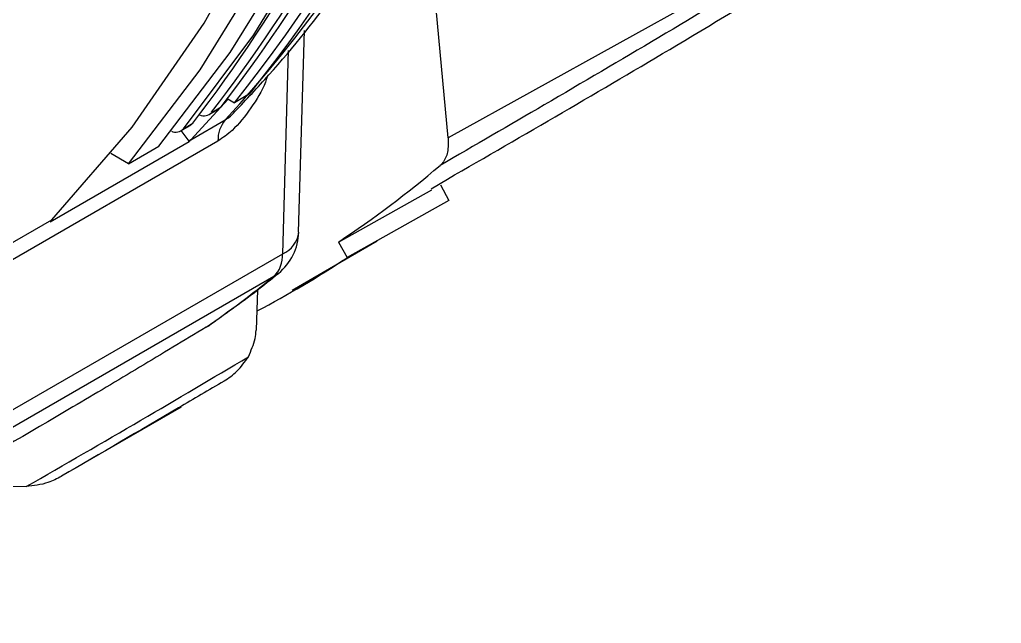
# Model space of a CAD drawing. Extents: x 17.3 to 113.1, y 4.8 to 84.5.
# Drawn here: x 82.8 to 83.901, y 63.04 to 63.717 of the extents above; entities that cross this region are included whole.
import ezdxf

# ---------------------------------------------------------------- set-up
doc = ezdxf.new("R2010")
doc.units = 0
doc.header["$MEASUREMENT"] = 0
doc.layers.add('OBJECT', color=7, linetype='CONTINUOUS')

msp = doc.modelspace()

# ---------------------------------------------------------------- linework, layer by layer
at = {"layer": 'OBJECT'}
for p, q in [((83.901, 63.9289), (83.2805, 63.5845)), ((83.2805, 63.5845), (83.267, 63.7292)), ((83.1126, 63.4785), (83.1194, 63.7048)), ((83.0949, 63.4543), (83.1014, 63.6823)), ((83.0577, 63.6336), (83.0407, 63.6238)), ((82.9917, 63.5823), (83.0337, 63.6278)), ((83.0332, 63.6281), (83.0407, 63.6238)), ((83.0125, 63.6106), (83.023, 63.6167)), ((83.0153, 63.613), (83.0258, 63.6191)), ((82.9835, 63.5947), (82.9941, 63.6007)), ((82.9917, 63.5823), (83.0305, 63.6047)), ((82.9807, 63.5923), (82.9913, 63.5984)), ((82.99, 63.5805), (82.9811, 63.5925)), ((83.0223, 63.5808), (82.4236, 63.2352)), ((82.8341, 63.4903), (82.9901, 63.5804)), ((82.9917, 63.5823), (82.99, 63.5805)), ((82.99, 63.5805), (82.9901, 63.5804)), ((82.9221, 63.5553), (82.956, 63.5749)), ((82.9221, 63.5553), (82.9023, 63.5667)), ((83.2613, 63.5273), (83.2797, 63.5381)), ((83.1574, 63.4675), (83.262, 63.5262)), ((83.2719, 63.5318), (83.2811, 63.514)), ((83.2811, 63.514), (83.1671, 63.45)), ((82.4318, 63.2591), (82.8358, 63.4923)), ((83.1054, 63.4134), (83.2008, 63.4689)), ((83.1574, 63.4675), (83.1671, 63.45)), ((82.421, 63.0653), (83.0949, 63.4543)), ((83.0848, 63.4287), (82.4109, 63.0397)), ((83.0901, 63.4324), (83.0848, 63.4287)), ((83.0666, 63.4138), (83.065, 63.3685)), ((82.8466, 63.2047), (82.9815, 63.2826)), ((82.7093, 63.1947), (82.8072, 63.1931))]:
    msp.add_line(p, q, dxfattribs=at)
at = {"layer": 'OBJECT', "flags": 128}
for points in [[(82.956, 63.5749), (83.0361, 63.6802), (83.1076, 63.7962), (83.1702, 63.9224), (83.2236, 64.0581), (83.2676, 64.2029), (83.302, 64.3561), (83.3267, 64.5172), (83.3415, 64.6854), (83.3465, 64.8601), (83.3415, 65.0405), (83.3267, 65.2258), (83.302, 65.4154), (83.2676, 65.6083), (83.2236, 65.8039), (83.1702, 66.0013), (83.1076, 66.1997), (83.0361, 66.3982), (82.956, 66.5961)], [(82.9221, 63.5553), (83.0022, 63.6607), (83.0737, 63.7766), (83.1363, 63.9028), (83.1897, 64.0385), (83.2337, 64.1833), (83.2681, 64.3365), (83.2927, 64.4976), (83.3076, 64.6658), (83.3125, 64.8405), (83.3076, 65.0209), (83.2927, 65.2062), (83.2681, 65.3958), (83.2337, 65.5887), (83.1897, 65.7843), (83.1363, 65.9817), (83.0737, 66.1801), (83.0022, 66.3786), (82.9221, 66.5765)], [(82.8358, 63.4923), (82.9262, 63.5965), (83.007, 63.7129), (83.078, 63.8411), (83.1388, 63.9803), (83.1891, 64.13), (83.2287, 64.2895), (83.2574, 64.4579), (83.2751, 64.6346), (83.2816, 64.8186)], [(82.9835, 63.5947), (83.0624, 63.6999), (83.1327, 63.8156), (83.1943, 63.9412), (83.2468, 64.0762), (83.2901, 64.2201), (83.3239, 64.3723), (83.3424, 64.4868)], [(83.0258, 63.6191), (83.0242, 63.6175), (83.023, 63.6167)], [(82.9941, 63.6007), (82.9925, 63.5992), (82.9913, 63.5984)]]:
    msp.add_lwpolyline(points, dxfattribs=at)
at = {"layer": 'OBJECT'}
for centre, radius, start, end in [((81.5707, 64.6912), 1.793, 322.5433, 353.417), ((81.6014, 64.6983), 1.7823, 322.4893, 352.6837), ((81.6342, 64.6923), 1.7574, 322.3607, 350.9366), ((81.7589, 64.6531), 1.644, 321.2361, 347.7716), ((81.7843, 64.6577), 1.6341, 321.1916, 346.9626), ((81.8884, 64.6553), 1.5519, 317.3885, 345.752), ((83.0065, 63.6209), 0.0118, 246.186, 317.8121), ((83.0569, 63.5823), 0.0346, 139.6119, 182.4222), ((82.9748, 63.6026), 0.0118, 246.186, 317.8121), ((82.5024, 64.4552), 1.1851, 303.548, 310.4548), ((83.051, 63.4805), 0.062, 309.1038, 358.3207), ((83.0825, 63.4825), 0.0308, 293.767, 352.4936), ((82.519, 64.4291), 1.1742, 297.7899, 303.4983), ((83.0621, 63.4525), 0.0328, 313.6403, 3.298), ((82.336, 64.3497), 1.1869, 304.5378, 309.112)]:
    msp.add_arc(centre, radius, start, end, dxfattribs=at)
for centre, major_axis, ratio, start_param, end_param in [((83.0402, 63.5396), (0.0494, -0.0416), 0.566339, 3.102044, 3.171042), ((82.8586, 63.4348), (-0.0134, 0.0629), 0.501611, 0.32389, 0.392888)]:
    msp.add_ellipse(centre, major_axis=major_axis, ratio=ratio, start_param=start_param, end_param=end_param, dxfattribs=at)
for points, knots in [([(83.0413, 63.6139), (83.0542, 63.6275), (83.0953, 63.6709), (83.1593, 63.7516), (83.2303, 63.8591), (83.2934, 63.9757), (83.3476, 64.1017), (83.3834, 64.1986), (83.3983, 64.2556), (83.4009, 64.2653)], [0, 0, 0, 0, 0.079561, 0.255471, 0.431725, 0.608505, 0.785788, 0.96351, 1, 1, 1, 1]), ([(83.901, 63.9289), (83.8576, 63.9024), (83.7723, 63.8502), (83.6441, 63.7729), (83.5165, 63.6967), (83.3917, 63.6232), (83.3103, 63.576), (83.2714, 63.5534)], [0, 0, 0, 0, 0.206023, 0.404822, 0.608638, 0.812834, 1, 1, 1, 1]), ([(83.2797, 63.5381), (83.3657, 63.5878), (83.5479, 63.6932), (83.727, 63.8036), (83.8216, 63.862)], [0, 0, 0, 0, 0.47183, 1, 1, 1, 1]), ([(83.0775, 63.6528), (83.0768, 63.6508), (83.073, 63.6387), (83.0593, 63.6175), (83.0411, 63.5936), (83.0277, 63.5845), (83.0223, 63.5808)], [0, 0, 0, 0, 0.069376, 0.414955, 0.76341, 1, 1, 1, 1]), ([(83.0305, 63.6047), (83.0324, 63.606), (83.0362, 63.6084), (83.0397, 63.6121), (83.0414, 63.6139)], [0, 0, 0, 0, 0.51986, 1, 1, 1, 1]), ([(83.2805, 63.5845), (83.2806, 63.5789), (83.2807, 63.5678), (83.2762, 63.5581), (83.2724, 63.5544), (83.2714, 63.5534)], [0, 0, 0, 0, 0.425025, 0.850048, 1, 1, 1, 1]), ([(83.0112, 63.3733), (83.0293, 63.3861), (83.0561, 63.4051), (83.0818, 63.4257), (83.0901, 63.4324)], [0, 0, 0, 0, 0.674955, 1, 1, 1, 1]), ([(83.0089, 63.3719), (82.9841, 63.3569), (82.9344, 63.3269), (82.8347, 63.2676), (82.7594, 63.2239), (82.7093, 63.1947)], [0, 0, 0, 0, 0.250124, 0.500247, 1, 1, 1, 1]), ([(83.0564, 63.3388), (83.0594, 63.3457), (83.0639, 63.3557), (83.0648, 63.3654), (83.065, 63.3685)], [0, 0, 0, 0, 0.681912, 1, 1, 1, 1]), ([(82.8072, 63.1931), (82.8501, 63.2179), (82.9335, 63.2659), (83.0163, 63.315), (83.0564, 63.3388)], [0, 0, 0, 0, 0.515589, 1, 1, 1, 1]), ([(83.0291, 63.3116), (83.0291, 63.3116), (83.0343, 63.3148), (83.0449, 63.3224), (83.0524, 63.3332), (83.0564, 63.3388)], [0, 0, 0, 0, 0.0055, 0.474179, 1, 1, 1, 1]), ([(83.0291, 63.3116), (83.0121, 63.3015), (82.9515, 63.2656), (82.8905, 63.2302), (82.8467, 63.2048)], [0, 0, 0, 0, 0.2808138, 1, 1, 1, 1]), ([(82.8467, 63.2048), (82.8467, 63.2047), (82.8419, 63.202), (82.8295, 63.1958), (82.8155, 63.1941), (82.8072, 63.1931)], [0, 0, 0, 0, 0.004829, 0.40487, 1, 1, 1, 1])]:
    msp.add_open_spline(points, degree=3, knots=knots, dxfattribs=at)

doc.saveas('drawing.dxf')
